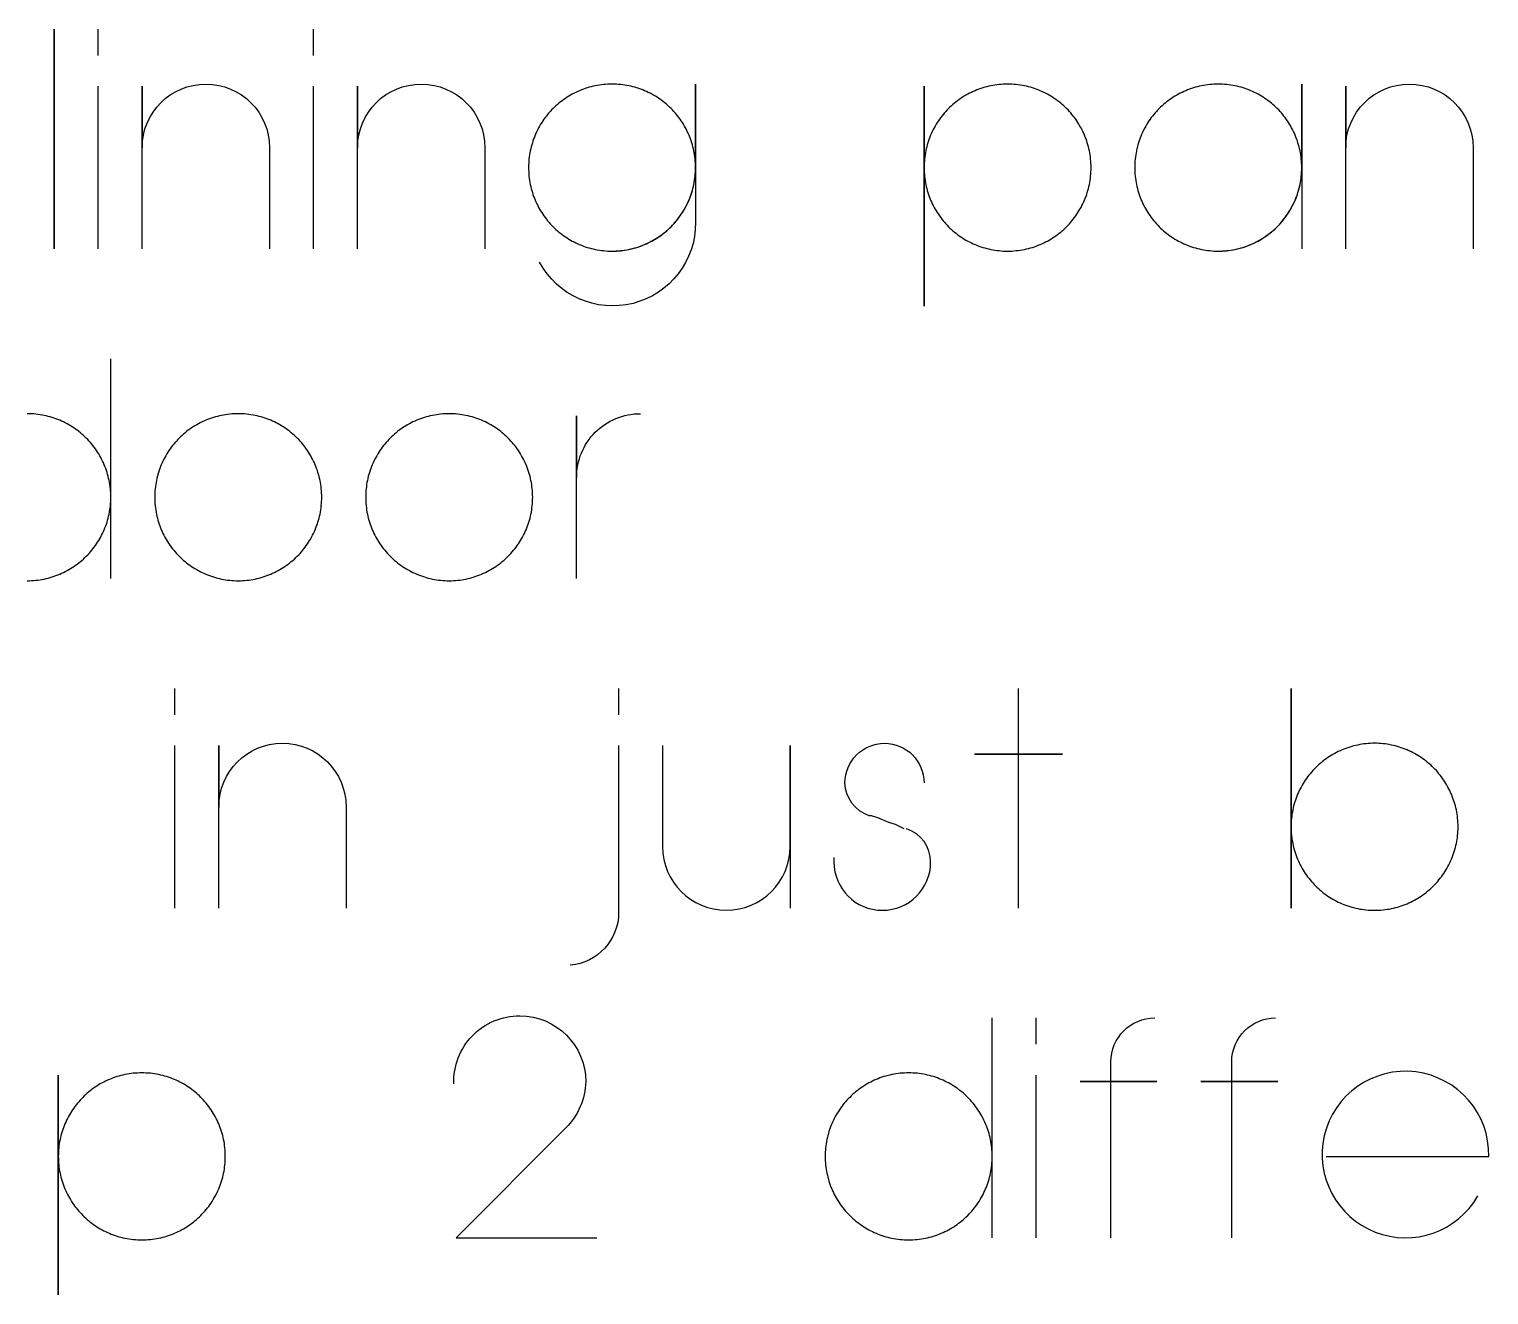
# Model space of a CAD drawing. Extents: x -841 to 4976, y -469 to 2808.
# Drawn here: x 609.7 to 941.9, y -394 to -106 of the extents above; entities that cross this region are included whole.
import ezdxf

# ---------------------------------------------------------------- set-up
doc = ezdxf.new("R2010")
doc.units = 0
doc.layers.add('T5_LOGOLAYER_2', color=18, linetype='CONTINUOUS')

msp = doc.modelspace()

# ---------------------------------------------------------------- linework, layer by layer
at = {"layer": 'T5_LOGOLAYER_2'}
for points in [[(615.43, -156.04), (615.43, -106.04)], [(742.36, -156.54), (742.85, -156.54), (743.34, -156.52), (743.82, -156.49), (744.3, -156.44), (744.78, -156.39), (745.26, -156.32), (745.73, -156.25), (746.19, -156.16), (746.65, -156.06), (747.11, -155.94), (747.56, -155.82), (748.01, -155.69), (748.46, -155.54), (748.89, -155.39), (749.33, -155.22), (749.76, -155.05), (750.18, -154.86), (750.6, -154.67), (751.01, -154.46), (751.42, -154.25), (751.82, -154.03), (752.21, -153.79), (752.6, -153.55), (752.98, -153.3), (753.36, -153.04), (753.73, -152.77), (754.09, -152.49), (754.45, -152.2), (754.8, -151.91), (755.14, -151.61), (755.47, -151.3), (755.8, -150.98), (756.12, -150.65), (756.43, -150.32), (756.73, -149.98), (757.02, -149.63), (757.31, -149.27), (757.59, -148.91), (757.86, -148.54), (758.12, -148.17), (758.37, -147.78), (758.61, -147.39), (758.84, -147), (759.07, -146.6), (759.28, -146.19), (759.49, -145.78), (759.68, -145.36), (759.87, -144.94), (760.04, -144.51), (760.21, -144.08), (760.36, -143.64), (760.51, -143.19), (760.64, -142.74), (760.76, -142.29), (760.88, -141.83), (760.98, -141.37), (761.07, -140.91), (761.14, -140.44), (761.21, -139.96), (761.26, -139.49), (761.31, -139), (761.34, -138.52), (761.36, -138.03), (761.36, -137.54), (761.36, -137.05), (761.34, -136.56), (761.31, -136.08), (761.26, -135.6), (761.21, -135.12), (761.14, -134.65), (761.07, -134.18), (760.98, -133.71), (760.88, -133.25), (760.76, -132.79), (760.64, -132.34), (760.51, -131.89), (760.36, -131.45), (760.21, -131.01), (760.04, -130.58), (759.87, -130.15), (759.68, -129.72), (759.49, -129.31), (759.28, -128.89), (759.07, -128.49), (758.84, -128.09), (758.61, -127.69), (758.37, -127.3), (758.12, -126.92), (757.86, -126.54), (757.59, -126.17), (757.31, -125.81), (757.02, -125.46), (756.73, -125.11), (756.43, -124.77), (756.12, -124.43), (755.8, -124.11), (755.47, -123.79), (755.14, -123.48), (754.8, -123.18), (754.45, -122.88), (754.09, -122.59), (753.73, -122.32), (753.36, -122.05), (752.98, -121.79), (752.6, -121.54), (752.21, -121.29), (751.82, -121.06), (751.42, -120.84), (751.01, -120.62), (750.6, -120.42), (750.18, -120.22), (749.76, -120.04), (749.33, -119.86), (748.89, -119.7), (748.46, -119.54), (748.01, -119.4), (747.56, -119.26), (747.11, -119.14), (746.65, -119.03), (746.19, -118.93), (745.73, -118.84), (745.26, -118.76), (744.78, -118.7), (744.3, -118.64), (743.82, -118.6), (743.34, -118.57), (742.85, -118.55), (742.36, -118.54), (741.87, -118.55), (741.38, -118.57), (740.9, -118.6), (740.42, -118.64), (739.94, -118.7), (739.47, -118.76), (739, -118.84), (738.53, -118.93), (738.07, -119.03), (737.61, -119.14), (737.16, -119.26), (736.71, -119.4), (736.27, -119.54), (735.83, -119.7), (735.4, -119.86), (734.97, -120.04), (734.54, -120.22), (734.12, -120.42), (733.71, -120.62), (733.31, -120.84), (732.9, -121.06), (732.51, -121.29), (732.12, -121.54), (731.74, -121.79), (731.36, -122.05), (730.99, -122.32), (730.63, -122.59), (730.28, -122.88), (729.93, -123.18), (729.59, -123.48), (729.25, -123.79), (728.93, -124.11), (728.61, -124.43), (728.3, -124.77), (728, -125.11), (727.7, -125.46), (727.41, -125.81), (727.14, -126.17), (726.87, -126.54), (726.61, -126.92), (726.36, -127.3), (726.11, -127.69), (725.88, -128.09), (725.66, -128.49), (725.44, -128.89), (725.24, -129.31), (725.04, -129.72), (724.85, -130.15), (724.68, -130.58), (724.51, -131.01), (724.36, -131.45), (724.22, -131.89), (724.08, -132.34), (723.96, -132.79), (723.85, -133.25), (723.75, -133.71), (723.66, -134.18), (723.58, -134.65), (723.51, -135.12), (723.46, -135.6), (723.42, -136.08), (723.39, -136.56), (723.37, -137.05), (723.36, -137.54), (723.37, -138.03), (723.39, -138.52), (723.42, -139), (723.46, -139.49), (723.51, -139.96), (723.58, -140.44), (723.66, -140.91), (723.75, -141.37), (723.85, -141.83), (723.96, -142.29), (724.08, -142.74), (724.22, -143.19), (724.36, -143.64), (724.51, -144.08), (724.68, -144.51), (724.85, -144.94), (725.04, -145.36), (725.24, -145.78), (725.44, -146.19), (725.66, -146.6), (725.88, -147), (726.11, -147.39), (726.36, -147.78), (726.61, -148.17), (726.87, -148.54), (727.14, -148.91), (727.41, -149.27), (727.7, -149.63), (728, -149.98), (728.3, -150.32), (728.61, -150.65), (728.93, -150.98), (729.25, -151.3), (729.59, -151.61), (729.93, -151.91), (730.28, -152.2), (730.63, -152.49), (730.99, -152.77), (731.36, -153.04), (731.74, -153.3), (732.12, -153.55), (732.51, -153.79), (732.9, -154.03), (733.31, -154.25), (733.71, -154.46), (734.12, -154.67), (734.54, -154.86), (734.97, -155.05), (735.4, -155.22), (735.83, -155.39), (736.27, -155.54), (736.71, -155.69), (737.16, -155.82), (737.61, -155.94), (738.07, -156.06), (738.53, -156.16), (739, -156.25), (739.47, -156.32), (739.94, -156.39), (740.42, -156.44), (740.9, -156.49), (741.38, -156.52), (741.87, -156.54)], [(813.36, -156.04), (813.36, -119.04), (813.36, -137.54), (813.37, -138.03), (813.39, -138.52), (813.42, -139), (813.46, -139.49), (813.51, -139.96), (813.58, -140.44), (813.66, -140.91), (813.75, -141.37), (813.85, -141.83), (813.96, -142.29), (814.08, -142.74), (814.22, -143.19), (814.36, -143.64), (814.51, -144.08), (814.68, -144.51), (814.85, -144.94), (815.04, -145.36), (815.24, -145.78), (815.44, -146.19), (815.66, -146.6), (815.88, -147), (816.11, -147.39), (816.36, -147.78), (816.61, -148.17), (816.87, -148.54), (817.14, -148.91), (817.41, -149.27), (817.7, -149.63), (818, -149.98), (818.3, -150.32), (818.61, -150.65), (818.93, -150.98), (819.25, -151.3), (819.59, -151.61), (819.93, -151.91), (820.28, -152.2), (820.63, -152.49), (820.99, -152.77), (821.36, -153.04), (821.74, -153.3), (822.12, -153.55), (822.51, -153.79), (822.9, -154.03), (823.31, -154.25), (823.71, -154.46), (824.12, -154.67), (824.54, -154.86), (824.97, -155.05), (825.4, -155.22), (825.83, -155.39), (826.27, -155.54), (826.71, -155.69), (827.16, -155.82), (827.61, -155.94), (828.07, -156.06), (828.53, -156.16), (829, -156.25), (829.47, -156.32), (829.94, -156.39), (830.42, -156.44), (830.9, -156.49), (831.38, -156.52), (831.87, -156.54), (832.36, -156.54), (832.85, -156.54), (833.34, -156.52), (833.82, -156.49), (834.3, -156.44), (834.78, -156.39), (835.26, -156.32), (835.73, -156.25), (836.19, -156.16), (836.65, -156.06), (837.11, -155.94), (837.56, -155.82), (838.01, -155.69), (838.46, -155.54), (838.89, -155.39), (839.33, -155.22), (839.76, -155.05), (840.18, -154.86), (840.6, -154.67), (841.01, -154.46), (841.42, -154.25), (841.82, -154.03), (842.21, -153.79), (842.6, -153.55), (842.98, -153.3), (843.36, -153.04), (843.73, -152.77), (844.09, -152.49), (844.45, -152.2), (844.8, -151.91), (845.14, -151.61), (845.47, -151.3), (845.8, -150.98), (846.12, -150.65), (846.43, -150.32), (846.73, -149.98), (847.02, -149.63), (847.31, -149.27), (847.59, -148.91), (847.86, -148.54), (848.12, -148.17), (848.37, -147.78), (848.61, -147.39), (848.84, -147), (849.07, -146.6), (849.28, -146.19), (849.49, -145.78), (849.68, -145.36), (849.87, -144.94), (850.04, -144.51), (850.21, -144.08), (850.36, -143.64), (850.51, -143.19), (850.64, -142.74), (850.76, -142.29), (850.88, -141.83), (850.98, -141.37), (851.07, -140.91), (851.14, -140.44), (851.21, -139.96), (851.26, -139.49), (851.31, -139), (851.34, -138.52), (851.36, -138.03), (851.36, -137.54), (851.36, -137.05), (851.34, -136.56), (851.31, -136.08), (851.26, -135.6), (851.21, -135.12), (851.14, -134.65), (851.07, -134.18), (850.98, -133.71), (850.88, -133.25), (850.76, -132.79), (850.64, -132.34), (850.51, -131.89), (850.36, -131.45), (850.21, -131.01), (850.04, -130.58), (849.87, -130.15), (849.68, -129.72), (849.49, -129.31), (849.28, -128.89), (849.07, -128.49), (848.84, -128.09), (848.61, -127.69), (848.37, -127.3), (848.12, -126.92), (847.86, -126.54), (847.59, -126.17), (847.31, -125.81), (847.02, -125.46), (846.73, -125.11), (846.43, -124.77), (846.12, -124.43), (845.8, -124.11), (845.47, -123.79), (845.14, -123.48), (844.8, -123.18), (844.45, -122.88), (844.09, -122.59), (843.73, -122.32), (843.36, -122.05), (842.98, -121.79), (842.6, -121.54), (842.21, -121.29), (841.82, -121.06), (841.42, -120.84), (841.01, -120.62), (840.6, -120.42), (840.18, -120.22), (839.76, -120.04), (839.33, -119.86), (838.89, -119.7), (838.46, -119.54), (838.01, -119.4), (837.56, -119.26), (837.11, -119.14), (836.65, -119.03), (836.19, -118.93), (835.73, -118.84), (835.26, -118.76), (834.78, -118.7), (834.3, -118.64), (833.82, -118.6), (833.34, -118.57), (832.85, -118.55), (832.36, -118.54), (831.87, -118.55), (831.38, -118.57), (830.9, -118.6), (830.42, -118.64), (829.94, -118.7), (829.47, -118.76), (829, -118.84), (828.53, -118.93), (828.07, -119.03), (827.61, -119.14), (827.16, -119.26), (826.71, -119.4), (826.27, -119.54), (825.83, -119.7), (825.4, -119.86), (824.97, -120.04), (824.54, -120.22), (824.12, -120.42), (823.71, -120.62), (823.31, -120.84), (822.9, -121.06), (822.51, -121.29), (822.12, -121.54), (821.74, -121.79), (821.36, -122.05), (820.99, -122.32), (820.63, -122.59), (820.28, -122.88), (819.93, -123.18), (819.59, -123.48), (819.25, -123.79), (818.93, -124.11), (818.61, -124.43), (818.3, -124.77), (818, -125.11), (817.7, -125.46), (817.41, -125.81), (817.14, -126.17), (816.87, -126.54), (816.61, -126.92), (816.36, -127.3), (816.11, -127.69), (815.88, -128.09), (815.66, -128.49), (815.44, -128.89), (815.24, -129.31), (815.04, -129.72), (814.85, -130.15), (814.68, -130.58), (814.51, -131.01), (814.36, -131.45), (814.22, -131.89), (814.08, -132.34), (813.96, -132.79), (813.85, -133.25), (813.75, -133.71), (813.66, -134.18), (813.58, -134.65), (813.51, -135.12), (813.46, -135.6), (813.42, -136.08), (813.39, -136.56), (813.37, -137.05), (813.36, -137.54), (813.36, -169.04)], [(880.3, -156.54), (880.79, -156.54), (881.27, -156.52), (881.76, -156.49), (882.24, -156.44), (882.72, -156.39), (883.19, -156.32), (883.66, -156.25), (884.12, -156.16), (884.59, -156.06), (885.04, -155.94), (885.5, -155.82), (885.95, -155.69), (886.39, -155.54), (886.83, -155.39), (887.26, -155.22), (887.69, -155.05), (888.11, -154.86), (888.53, -154.67), (888.94, -154.46), (889.35, -154.25), (889.75, -154.03), (890.15, -153.79), (890.54, -153.55), (890.92, -153.3), (891.29, -153.04), (891.66, -152.77), (892.03, -152.49), (892.38, -152.2), (892.73, -151.91), (893.07, -151.61), (893.4, -151.3), (893.73, -150.98), (894.05, -150.65), (894.36, -150.32), (894.66, -149.98), (894.96, -149.63), (895.24, -149.27), (895.52, -148.91), (895.79, -148.54), (896.05, -148.17), (896.3, -147.78), (896.54, -147.39), (896.78, -147), (897, -146.6), (897.22, -146.19), (897.42, -145.78), (897.62, -145.36), (897.8, -144.94), (897.98, -144.51), (898.14, -144.08), (898.3, -143.64), (898.44, -143.19), (898.57, -142.74), (898.7, -142.29), (898.81, -141.83), (898.91, -141.37), (899, -140.91), (899.08, -140.44), (899.14, -139.96), (899.2, -139.49), (899.24, -139), (899.27, -138.52), (899.29, -138.03), (899.3, -137.54), (899.29, -137.05), (899.27, -136.56), (899.24, -136.08), (899.2, -135.6), (899.14, -135.12), (899.08, -134.65), (899, -134.18), (898.91, -133.71), (898.81, -133.25), (898.7, -132.79), (898.57, -132.34), (898.44, -131.89), (898.3, -131.45), (898.14, -131.01), (897.98, -130.58), (897.8, -130.15), (897.62, -129.72), (897.42, -129.31), (897.22, -128.89), (897, -128.49), (896.78, -128.09), (896.54, -127.69), (896.3, -127.3), (896.05, -126.92), (895.79, -126.54), (895.52, -126.17), (895.24, -125.81), (894.96, -125.46), (894.66, -125.11), (894.36, -124.77), (894.05, -124.43), (893.73, -124.11), (893.4, -123.79), (893.07, -123.48), (892.73, -123.18), (892.38, -122.88), (892.03, -122.59), (891.66, -122.32), (891.29, -122.05), (890.92, -121.79), (890.54, -121.54), (890.15, -121.29), (889.75, -121.06), (889.35, -120.84), (888.94, -120.62), (888.53, -120.42), (888.11, -120.22), (887.69, -120.04), (887.26, -119.86), (886.83, -119.7), (886.39, -119.54), (885.95, -119.4), (885.5, -119.26), (885.04, -119.14), (884.59, -119.03), (884.12, -118.93), (883.66, -118.84), (883.19, -118.76), (882.72, -118.7), (882.24, -118.64), (881.76, -118.6), (881.27, -118.57), (880.79, -118.55), (880.3, -118.54), (879.8, -118.55), (879.32, -118.57), (878.83, -118.6), (878.35, -118.64), (877.88, -118.7), (877.4, -118.76), (876.93, -118.84), (876.47, -118.93), (876, -119.03), (875.55, -119.14), (875.09, -119.26), (874.65, -119.4), (874.2, -119.54), (873.76, -119.7), (873.33, -119.86), (872.9, -120.04), (872.48, -120.22), (872.06, -120.42), (871.65, -120.62), (871.24, -120.84), (870.84, -121.06), (870.44, -121.29), (870.05, -121.54), (869.67, -121.79), (869.3, -122.05), (868.93, -122.32), (868.56, -122.59), (868.21, -122.88), (867.86, -123.18), (867.52, -123.48), (867.19, -123.79), (866.86, -124.11), (866.54, -124.43), (866.23, -124.77), (865.93, -125.11), (865.63, -125.46), (865.35, -125.81), (865.07, -126.17), (864.8, -126.54), (864.54, -126.92), (864.29, -127.3), (864.05, -127.69), (863.81, -128.09), (863.59, -128.49), (863.37, -128.89), (863.17, -129.31), (862.97, -129.72), (862.79, -130.15), (862.61, -130.58), (862.45, -131.01), (862.29, -131.45), (862.15, -131.89), (862.02, -132.34), (861.89, -132.79), (861.78, -133.25), (861.68, -133.71), (861.59, -134.18), (861.51, -134.65), (861.45, -135.12), (861.39, -135.6), (861.35, -136.08), (861.32, -136.56), (861.3, -137.05), (861.3, -137.54), (861.3, -138.03), (861.32, -138.52), (861.35, -139), (861.39, -139.49), (861.45, -139.96), (861.51, -140.44), (861.59, -140.91), (861.68, -141.37), (861.78, -141.83), (861.89, -142.29), (862.02, -142.74), (862.15, -143.19), (862.29, -143.64), (862.45, -144.08), (862.61, -144.51), (862.79, -144.94), (862.97, -145.36), (863.17, -145.78), (863.37, -146.19), (863.59, -146.6), (863.81, -147), (864.05, -147.39), (864.29, -147.78), (864.54, -148.17), (864.8, -148.54), (865.07, -148.91), (865.35, -149.27), (865.63, -149.63), (865.93, -149.98), (866.23, -150.32), (866.54, -150.65), (866.86, -150.98), (867.19, -151.3), (867.52, -151.61), (867.86, -151.91), (868.21, -152.2), (868.56, -152.49), (868.93, -152.77), (869.3, -153.04), (869.67, -153.3), (870.05, -153.55), (870.44, -153.79), (870.84, -154.03), (871.24, -154.25), (871.65, -154.46), (872.06, -154.67), (872.48, -154.86), (872.9, -155.05), (873.33, -155.22), (873.76, -155.39), (874.2, -155.54), (874.65, -155.69), (875.09, -155.82), (875.55, -155.94), (876, -156.06), (876.47, -156.16), (876.93, -156.25), (877.4, -156.32), (877.88, -156.39), (878.35, -156.44), (878.83, -156.49), (879.32, -156.52), (879.8, -156.54)], [(657.3, -231.54), (657.79, -231.54), (658.27, -231.52), (658.76, -231.49), (659.24, -231.44), (659.72, -231.39), (660.19, -231.32), (660.66, -231.25), (661.12, -231.16), (661.59, -231.06), (662.04, -230.94), (662.5, -230.82), (662.95, -230.69), (663.39, -230.54), (663.83, -230.39), (664.26, -230.22), (664.69, -230.05), (665.11, -229.86), (665.53, -229.67), (665.94, -229.46), (666.35, -229.25), (666.75, -229.03), (667.15, -228.79), (667.54, -228.55), (667.92, -228.3), (668.29, -228.04), (668.66, -227.77), (669.03, -227.49), (669.38, -227.2), (669.73, -226.91), (670.07, -226.61), (670.4, -226.3), (670.73, -225.98), (671.05, -225.65), (671.36, -225.32), (671.66, -224.98), (671.96, -224.63), (672.24, -224.27), (672.52, -223.91), (672.79, -223.54), (673.05, -223.17), (673.3, -222.78), (673.54, -222.39), (673.78, -222), (674, -221.6), (674.22, -221.19), (674.42, -220.78), (674.62, -220.36), (674.8, -219.94), (674.98, -219.51), (675.14, -219.08), (675.3, -218.64), (675.44, -218.19), (675.57, -217.74), (675.7, -217.29), (675.81, -216.83), (675.91, -216.37), (676, -215.91), (676.08, -215.44), (676.14, -214.96), (676.2, -214.49), (676.24, -214), (676.27, -213.52), (676.29, -213.03), (676.3, -212.54), (676.29, -212.05), (676.27, -211.56), (676.24, -211.08), (676.2, -210.6), (676.14, -210.12), (676.08, -209.65), (676, -209.18), (675.91, -208.71), (675.81, -208.25), (675.7, -207.79), (675.57, -207.34), (675.44, -206.89), (675.3, -206.45), (675.14, -206.01), (674.98, -205.58), (674.8, -205.15), (674.62, -204.72), (674.42, -204.31), (674.22, -203.89), (674, -203.49), (673.78, -203.09), (673.54, -202.69), (673.3, -202.3), (673.05, -201.92), (672.79, -201.54), (672.52, -201.17), (672.24, -200.81), (671.96, -200.46), (671.66, -200.11), (671.36, -199.77), (671.05, -199.43), (670.73, -199.11), (670.4, -198.79), (670.07, -198.48), (669.73, -198.18), (669.38, -197.88), (669.03, -197.59), (668.66, -197.32), (668.29, -197.05), (667.92, -196.79), (667.54, -196.54), (667.15, -196.29), (666.75, -196.06), (666.35, -195.84), (665.94, -195.62), (665.53, -195.42), (665.11, -195.22), (664.69, -195.04), (664.26, -194.86), (663.83, -194.7), (663.39, -194.54), (662.95, -194.4), (662.5, -194.26), (662.04, -194.14), (661.59, -194.03), (661.12, -193.93), (660.66, -193.84), (660.19, -193.76), (659.72, -193.7), (659.24, -193.64), (658.76, -193.6), (658.27, -193.57), (657.79, -193.55), (657.3, -193.54), (656.8, -193.55), (656.32, -193.57), (655.83, -193.6), (655.35, -193.64), (654.88, -193.7), (654.4, -193.76), (653.93, -193.84), (653.47, -193.93), (653, -194.03), (652.55, -194.14), (652.09, -194.26), (651.65, -194.4), (651.2, -194.54), (650.76, -194.7), (650.33, -194.86), (649.9, -195.04), (649.48, -195.22), (649.06, -195.42), (648.65, -195.62), (648.24, -195.84), (647.84, -196.06), (647.44, -196.29), (647.05, -196.54), (646.67, -196.79), (646.3, -197.05), (645.93, -197.32), (645.56, -197.59), (645.21, -197.88), (644.86, -198.18), (644.52, -198.48), (644.19, -198.79), (643.86, -199.11), (643.54, -199.43), (643.23, -199.77), (642.93, -200.11), (642.63, -200.46), (642.35, -200.81), (642.07, -201.17), (641.8, -201.54), (641.54, -201.92), (641.29, -202.3), (641.05, -202.69), (640.81, -203.09), (640.59, -203.49), (640.37, -203.89), (640.17, -204.31), (639.97, -204.72), (639.79, -205.15), (639.61, -205.58), (639.45, -206.01), (639.29, -206.45), (639.15, -206.89), (639.02, -207.34), (638.89, -207.79), (638.78, -208.25), (638.68, -208.71), (638.59, -209.18), (638.51, -209.65), (638.45, -210.12), (638.39, -210.6), (638.35, -211.08), (638.32, -211.56), (638.3, -212.05), (638.3, -212.54), (638.3, -213.03), (638.32, -213.52), (638.35, -214), (638.39, -214.49), (638.45, -214.96), (638.51, -215.44), (638.59, -215.91), (638.68, -216.37), (638.78, -216.83), (638.89, -217.29), (639.02, -217.74), (639.15, -218.19), (639.29, -218.64), (639.45, -219.08), (639.61, -219.51), (639.79, -219.94), (639.97, -220.36), (640.17, -220.78), (640.37, -221.19), (640.59, -221.6), (640.81, -222), (641.05, -222.39), (641.29, -222.78), (641.54, -223.17), (641.8, -223.54), (642.07, -223.91), (642.35, -224.27), (642.63, -224.63), (642.93, -224.98), (643.23, -225.32), (643.54, -225.65), (643.86, -225.98), (644.19, -226.3), (644.52, -226.61), (644.86, -226.91), (645.21, -227.2), (645.56, -227.49), (645.93, -227.77), (646.3, -228.04), (646.67, -228.3), (647.05, -228.55), (647.44, -228.79), (647.84, -229.03), (648.24, -229.25), (648.65, -229.46), (649.06, -229.67), (649.48, -229.86), (649.9, -230.05), (650.33, -230.22), (650.76, -230.39), (651.2, -230.54), (651.65, -230.69), (652.09, -230.82), (652.55, -230.94), (653, -231.06), (653.47, -231.16), (653.93, -231.25), (654.4, -231.32), (654.88, -231.39), (655.35, -231.44), (655.83, -231.49), (656.32, -231.52), (656.8, -231.54)], [(705.3, -231.54), (705.79, -231.54), (706.27, -231.52), (706.76, -231.49), (707.24, -231.44), (707.72, -231.39), (708.19, -231.32), (708.66, -231.25), (709.12, -231.16), (709.59, -231.06), (710.04, -230.94), (710.5, -230.82), (710.95, -230.69), (711.39, -230.54), (711.83, -230.39), (712.26, -230.22), (712.69, -230.05), (713.11, -229.86), (713.53, -229.67), (713.94, -229.46), (714.35, -229.25), (714.75, -229.03), (715.15, -228.79), (715.54, -228.55), (715.92, -228.3), (716.29, -228.04), (716.66, -227.77), (717.03, -227.49), (717.38, -227.2), (717.73, -226.91), (718.07, -226.61), (718.4, -226.3), (718.73, -225.98), (719.05, -225.65), (719.36, -225.32), (719.66, -224.98), (719.96, -224.63), (720.24, -224.27), (720.52, -223.91), (720.79, -223.54), (721.05, -223.17), (721.3, -222.78), (721.54, -222.39), (721.78, -222), (722, -221.6), (722.22, -221.19), (722.42, -220.78), (722.62, -220.36), (722.8, -219.94), (722.98, -219.51), (723.14, -219.08), (723.3, -218.64), (723.44, -218.19), (723.57, -217.74), (723.7, -217.29), (723.81, -216.83), (723.91, -216.37), (724, -215.91), (724.08, -215.44), (724.14, -214.96), (724.2, -214.49), (724.24, -214), (724.27, -213.52), (724.29, -213.03), (724.3, -212.54), (724.29, -212.05), (724.27, -211.56), (724.24, -211.08), (724.2, -210.6), (724.14, -210.12), (724.08, -209.65), (724, -209.18), (723.91, -208.71), (723.81, -208.25), (723.7, -207.79), (723.57, -207.34), (723.44, -206.89), (723.3, -206.45), (723.14, -206.01), (722.98, -205.58), (722.8, -205.15), (722.62, -204.72), (722.42, -204.31), (722.22, -203.89), (722, -203.49), (721.78, -203.09), (721.54, -202.69), (721.3, -202.3), (721.05, -201.92), (720.79, -201.54), (720.52, -201.17), (720.24, -200.81), (719.96, -200.46), (719.66, -200.11), (719.36, -199.77), (719.05, -199.43), (718.73, -199.11), (718.4, -198.79), (718.07, -198.48), (717.73, -198.18), (717.38, -197.88), (717.03, -197.59), (716.66, -197.32), (716.29, -197.05), (715.92, -196.79), (715.54, -196.54), (715.15, -196.29), (714.75, -196.06), (714.35, -195.84), (713.94, -195.62), (713.53, -195.42), (713.11, -195.22), (712.69, -195.04), (712.26, -194.86), (711.83, -194.7), (711.39, -194.54), (710.95, -194.4), (710.5, -194.26), (710.04, -194.14), (709.59, -194.03), (709.12, -193.93), (708.66, -193.84), (708.19, -193.76), (707.72, -193.7), (707.24, -193.64), (706.76, -193.6), (706.27, -193.57), (705.79, -193.55), (705.3, -193.54), (704.8, -193.55), (704.32, -193.57), (703.83, -193.6), (703.35, -193.64), (702.88, -193.7), (702.4, -193.76), (701.93, -193.84), (701.47, -193.93), (701, -194.03), (700.55, -194.14), (700.09, -194.26), (699.65, -194.4), (699.2, -194.54), (698.76, -194.7), (698.33, -194.86), (697.9, -195.04), (697.48, -195.22), (697.06, -195.42), (696.65, -195.62), (696.24, -195.84), (695.84, -196.06), (695.44, -196.29), (695.05, -196.54), (694.67, -196.79), (694.3, -197.05), (693.93, -197.32), (693.56, -197.59), (693.21, -197.88), (692.86, -198.18), (692.52, -198.48), (692.19, -198.79), (691.86, -199.11), (691.54, -199.43), (691.23, -199.77), (690.93, -200.11), (690.63, -200.46), (690.35, -200.81), (690.07, -201.17), (689.8, -201.54), (689.54, -201.92), (689.29, -202.3), (689.05, -202.69), (688.81, -203.09), (688.59, -203.49), (688.37, -203.89), (688.17, -204.31), (687.97, -204.72), (687.79, -205.15), (687.61, -205.58), (687.45, -206.01), (687.29, -206.45), (687.15, -206.89), (687.02, -207.34), (686.89, -207.79), (686.78, -208.25), (686.68, -208.71), (686.59, -209.18), (686.51, -209.65), (686.45, -210.12), (686.39, -210.6), (686.35, -211.08), (686.32, -211.56), (686.3, -212.05), (686.3, -212.54), (686.3, -213.03), (686.32, -213.52), (686.35, -214), (686.39, -214.49), (686.45, -214.96), (686.51, -215.44), (686.59, -215.91), (686.68, -216.37), (686.78, -216.83), (686.89, -217.29), (687.02, -217.74), (687.15, -218.19), (687.29, -218.64), (687.45, -219.08), (687.61, -219.51), (687.79, -219.94), (687.97, -220.36), (688.17, -220.78), (688.37, -221.19), (688.59, -221.6), (688.81, -222), (689.05, -222.39), (689.29, -222.78), (689.54, -223.17), (689.8, -223.54), (690.07, -223.91), (690.35, -224.27), (690.63, -224.63), (690.93, -224.98), (691.23, -225.32), (691.54, -225.65), (691.86, -225.98), (692.19, -226.3), (692.52, -226.61), (692.86, -226.91), (693.21, -227.2), (693.56, -227.49), (693.93, -227.77), (694.3, -228.04), (694.67, -228.3), (695.05, -228.55), (695.44, -228.79), (695.84, -229.03), (696.24, -229.25), (696.65, -229.46), (697.06, -229.67), (697.48, -229.86), (697.9, -230.05), (698.33, -230.22), (698.76, -230.39), (699.2, -230.54), (699.65, -230.69), (700.09, -230.82), (700.55, -230.94), (701, -231.06), (701.47, -231.16), (701.93, -231.25), (702.4, -231.32), (702.88, -231.39), (703.35, -231.44), (703.83, -231.49), (704.32, -231.52), (704.8, -231.54)], [(896.86, -306.04), (896.86, -256.04), (896.86, -287.54), (896.87, -288.03), (896.89, -288.52), (896.92, -289), (896.96, -289.49), (897.01, -289.96), (897.08, -290.44), (897.16, -290.91), (897.25, -291.37), (897.35, -291.83), (897.46, -292.29), (897.58, -292.74), (897.72, -293.19), (897.86, -293.64), (898.01, -294.08), (898.18, -294.51), (898.35, -294.94), (898.54, -295.36), (898.74, -295.78), (898.94, -296.19), (899.16, -296.6), (899.38, -297), (899.61, -297.39), (899.86, -297.78), (900.11, -298.17), (900.37, -298.54), (900.64, -298.91), (900.91, -299.27), (901.2, -299.63), (901.5, -299.98), (901.8, -300.32), (902.11, -300.65), (902.43, -300.98), (902.75, -301.3), (903.09, -301.61), (903.43, -301.91), (903.78, -302.2), (904.13, -302.49), (904.49, -302.77), (904.86, -303.04), (905.24, -303.3), (905.62, -303.55), (906.01, -303.79), (906.4, -304.03), (906.81, -304.25), (907.21, -304.46), (907.62, -304.67), (908.04, -304.86), (908.47, -305.05), (908.9, -305.22), (909.33, -305.39), (909.77, -305.54), (910.21, -305.69), (910.66, -305.82), (911.11, -305.94), (911.57, -306.06), (912.03, -306.16), (912.5, -306.25), (912.97, -306.32), (913.44, -306.39), (913.92, -306.44), (914.4, -306.49), (914.88, -306.52), (915.37, -306.54), (915.86, -306.54), (916.35, -306.54), (916.84, -306.52), (917.32, -306.49), (917.8, -306.44), (918.28, -306.39), (918.76, -306.32), (919.23, -306.25), (919.69, -306.16), (920.15, -306.06), (920.61, -305.94), (921.06, -305.82), (921.51, -305.69), (921.96, -305.54), (922.39, -305.39), (922.83, -305.22), (923.26, -305.05), (923.68, -304.86), (924.1, -304.67), (924.51, -304.46), (924.92, -304.25), (925.32, -304.03), (925.71, -303.79), (926.1, -303.55), (926.48, -303.3), (926.86, -303.04), (927.23, -302.77), (927.59, -302.49), (927.95, -302.2), (928.3, -301.91), (928.64, -301.61), (928.97, -301.3), (929.3, -300.98), (929.62, -300.65), (929.93, -300.32), (930.23, -299.98), (930.52, -299.63), (930.81, -299.27), (931.09, -298.91), (931.36, -298.54), (931.62, -298.17), (931.87, -297.78), (932.11, -297.39), (932.34, -297), (932.57, -296.6), (932.78, -296.19), (932.99, -295.78), (933.18, -295.36), (933.37, -294.94), (933.54, -294.51), (933.71, -294.08), (933.86, -293.64), (934.01, -293.19), (934.14, -292.74), (934.26, -292.29), (934.38, -291.83), (934.48, -291.37), (934.57, -290.91), (934.64, -290.44), (934.71, -289.96), (934.76, -289.49), (934.81, -289), (934.84, -288.52), (934.86, -288.03), (934.86, -287.54), (934.86, -287.05), (934.84, -286.56), (934.81, -286.08), (934.76, -285.6), (934.71, -285.12), (934.64, -284.65), (934.57, -284.18), (934.48, -283.71), (934.38, -283.25), (934.26, -282.79), (934.14, -282.34), (934.01, -281.89), (933.86, -281.45), (933.71, -281.01), (933.54, -280.58), (933.37, -280.15), (933.18, -279.72), (932.99, -279.31), (932.78, -278.89), (932.57, -278.49), (932.34, -278.09), (932.11, -277.69), (931.87, -277.3), (931.62, -276.92), (931.36, -276.54), (931.09, -276.17), (930.81, -275.81), (930.52, -275.46), (930.23, -275.11), (929.93, -274.77), (929.62, -274.43), (929.3, -274.11), (928.97, -273.79), (928.64, -273.48), (928.3, -273.18), (927.95, -272.88), (927.59, -272.59), (927.23, -272.32), (926.86, -272.05), (926.48, -271.79), (926.1, -271.54), (925.71, -271.29), (925.32, -271.06), (924.92, -270.84), (924.51, -270.62), (924.1, -270.42), (923.68, -270.22), (923.26, -270.04), (922.83, -269.86), (922.39, -269.7), (921.96, -269.54), (921.51, -269.4), (921.06, -269.26), (920.61, -269.14), (920.15, -269.03), (919.69, -268.93), (919.23, -268.84), (918.76, -268.76), (918.28, -268.7), (917.8, -268.64), (917.32, -268.6), (916.84, -268.57), (916.35, -268.55), (915.86, -268.54), (915.37, -268.55), (914.88, -268.57), (914.4, -268.6), (913.92, -268.64), (913.44, -268.7), (912.97, -268.76), (912.5, -268.84), (912.03, -268.93), (911.57, -269.03), (911.11, -269.14), (910.66, -269.26), (910.21, -269.4), (909.77, -269.54), (909.33, -269.7), (908.9, -269.86), (908.47, -270.04), (908.04, -270.22), (907.62, -270.42), (907.21, -270.62), (906.81, -270.84), (906.4, -271.06), (906.01, -271.29), (905.62, -271.54), (905.24, -271.79), (904.86, -272.05), (904.49, -272.32), (904.13, -272.59), (903.78, -272.88), (903.43, -273.18), (903.09, -273.48), (902.75, -273.79), (902.43, -274.11), (902.11, -274.43), (901.8, -274.77), (901.5, -275.11), (901.2, -275.46), (900.91, -275.81), (900.64, -276.17), (900.37, -276.54), (900.11, -276.92), (899.86, -277.3), (899.61, -277.69), (899.38, -278.09), (899.16, -278.49), (898.94, -278.89), (898.74, -279.31), (898.54, -279.72), (898.35, -280.15), (898.18, -280.58), (898.01, -281.01), (897.86, -281.45), (897.72, -281.89), (897.58, -282.34), (897.46, -282.79), (897.35, -283.25), (897.25, -283.71), (897.16, -284.18), (897.08, -284.65), (897.01, -285.12), (896.96, -285.6), (896.92, -286.08), (896.89, -286.56), (896.87, -287.05), (896.86, -287.54)], [(616.36, -381.04), (616.36, -344.04), (616.36, -362.54), (616.37, -363.03), (616.39, -363.52), (616.42, -364), (616.46, -364.49), (616.51, -364.96), (616.58, -365.44), (616.66, -365.91), (616.75, -366.37), (616.85, -366.83), (616.96, -367.29), (617.08, -367.74), (617.22, -368.19), (617.36, -368.64), (617.51, -369.08), (617.68, -369.51), (617.85, -369.94), (618.04, -370.36), (618.24, -370.78), (618.44, -371.19), (618.66, -371.6), (618.88, -372), (619.11, -372.39), (619.36, -372.78), (619.61, -373.17), (619.87, -373.54), (620.14, -373.91), (620.41, -374.27), (620.7, -374.63), (621, -374.98), (621.3, -375.32), (621.61, -375.65), (621.93, -375.98), (622.25, -376.3), (622.59, -376.61), (622.93, -376.91), (623.28, -377.2), (623.63, -377.49), (623.99, -377.77), (624.36, -378.04), (624.74, -378.3), (625.12, -378.55), (625.51, -378.79), (625.9, -379.03), (626.31, -379.25), (626.71, -379.46), (627.12, -379.67), (627.54, -379.86), (627.97, -380.05), (628.4, -380.22), (628.83, -380.39), (629.27, -380.54), (629.71, -380.69), (630.16, -380.82), (630.61, -380.94), (631.07, -381.06), (631.53, -381.16), (632, -381.25), (632.47, -381.32), (632.94, -381.39), (633.42, -381.44), (633.9, -381.49), (634.38, -381.52), (634.87, -381.54), (635.36, -381.54), (635.85, -381.54), (636.34, -381.52), (636.82, -381.49), (637.3, -381.44), (637.78, -381.39), (638.26, -381.32), (638.73, -381.25), (639.19, -381.16), (639.65, -381.06), (640.11, -380.94), (640.56, -380.82), (641.01, -380.69), (641.46, -380.54), (641.89, -380.39), (642.33, -380.22), (642.76, -380.05), (643.18, -379.86), (643.6, -379.67), (644.01, -379.46), (644.42, -379.25), (644.82, -379.03), (645.21, -378.79), (645.6, -378.55), (645.98, -378.3), (646.36, -378.04), (646.73, -377.77), (647.09, -377.49), (647.45, -377.2), (647.8, -376.91), (648.14, -376.61), (648.47, -376.3), (648.8, -375.98), (649.12, -375.65), (649.43, -375.32), (649.73, -374.98), (650.02, -374.63), (650.31, -374.27), (650.59, -373.91), (650.86, -373.54), (651.12, -373.17), (651.37, -372.78), (651.61, -372.39), (651.84, -372), (652.07, -371.6), (652.28, -371.19), (652.49, -370.78), (652.68, -370.36), (652.87, -369.94), (653.04, -369.51), (653.21, -369.08), (653.36, -368.64), (653.51, -368.19), (653.64, -367.74), (653.76, -367.29), (653.88, -366.83), (653.98, -366.37), (654.07, -365.91), (654.14, -365.44), (654.21, -364.96), (654.26, -364.49), (654.31, -364), (654.34, -363.52), (654.36, -363.03), (654.36, -362.54), (654.36, -362.05), (654.34, -361.56), (654.31, -361.08), (654.26, -360.6), (654.21, -360.12), (654.14, -359.65), (654.07, -359.18), (653.98, -358.71), (653.88, -358.25), (653.76, -357.79), (653.64, -357.34), (653.51, -356.89), (653.36, -356.45), (653.21, -356.01), (653.04, -355.58), (652.87, -355.15), (652.68, -354.72), (652.49, -354.31), (652.28, -353.89), (652.07, -353.49), (651.84, -353.09), (651.61, -352.69), (651.37, -352.3), (651.12, -351.92), (650.86, -351.54), (650.59, -351.17), (650.31, -350.81), (650.02, -350.46), (649.73, -350.11), (649.43, -349.77), (649.12, -349.43), (648.8, -349.11), (648.47, -348.79), (648.14, -348.48), (647.8, -348.18), (647.45, -347.88), (647.09, -347.59), (646.73, -347.32), (646.36, -347.05), (645.98, -346.79), (645.6, -346.54), (645.21, -346.29), (644.82, -346.06), (644.42, -345.84), (644.01, -345.62), (643.6, -345.42), (643.18, -345.22), (642.76, -345.04), (642.33, -344.86), (641.89, -344.7), (641.46, -344.54), (641.01, -344.4), (640.56, -344.26), (640.11, -344.14), (639.65, -344.03), (639.19, -343.93), (638.73, -343.84), (638.26, -343.76), (637.78, -343.7), (637.3, -343.64), (636.82, -343.6), (636.34, -343.57), (635.85, -343.55), (635.36, -343.54), (634.87, -343.55), (634.38, -343.57), (633.9, -343.6), (633.42, -343.64), (632.94, -343.7), (632.47, -343.76), (632, -343.84), (631.53, -343.93), (631.07, -344.03), (630.61, -344.14), (630.16, -344.26), (629.71, -344.4), (629.27, -344.54), (628.83, -344.7), (628.4, -344.86), (627.97, -345.04), (627.54, -345.22), (627.12, -345.42), (626.71, -345.62), (626.31, -345.84), (625.9, -346.06), (625.51, -346.29), (625.12, -346.54), (624.74, -346.79), (624.36, -347.05), (623.99, -347.32), (623.63, -347.59), (623.28, -347.88), (622.93, -348.18), (622.59, -348.48), (622.25, -348.79), (621.93, -349.11), (621.61, -349.43), (621.3, -349.77), (621, -350.11), (620.7, -350.46), (620.41, -350.81), (620.14, -351.17), (619.87, -351.54), (619.61, -351.92), (619.36, -352.3), (619.11, -352.69), (618.88, -353.09), (618.66, -353.49), (618.44, -353.89), (618.24, -354.31), (618.04, -354.72), (617.85, -355.15), (617.68, -355.58), (617.51, -356.01), (617.36, -356.45), (617.22, -356.89), (617.08, -357.34), (616.96, -357.79), (616.85, -358.25), (616.75, -358.71), (616.66, -359.18), (616.58, -359.65), (616.51, -360.12), (616.46, -360.6), (616.42, -361.08), (616.39, -361.56), (616.37, -362.05), (616.36, -362.54), (616.36, -394.04)]]:
    msp.add_lwpolyline(points, close=True, dxfattribs=at)
for points in [[(625.43, -112.04), (625.43, -106.04)], [(674.43, -112.04), (674.43, -106.04)], [(625.43, -156.04), (625.43, -119.04)], [(674.43, -156.04), (674.43, -119.04)], [(609.3, -231.54), (609.79, -231.54), (610.27, -231.52), (610.76, -231.49), (611.24, -231.44), (611.72, -231.39), (612.19, -231.32), (612.66, -231.25), (613.12, -231.16), (613.59, -231.06), (614.04, -230.94), (614.5, -230.82), (614.95, -230.69), (615.39, -230.54), (615.83, -230.39), (616.26, -230.22), (616.69, -230.05), (617.11, -229.86), (617.53, -229.67), (617.94, -229.46), (618.35, -229.25), (618.75, -229.03), (619.15, -228.79), (619.54, -228.55), (619.92, -228.3), (620.29, -228.04), (620.66, -227.77), (621.03, -227.49), (621.38, -227.2), (621.73, -226.91), (622.07, -226.61), (622.4, -226.3), (622.73, -225.98), (623.05, -225.65), (623.36, -225.32), (623.66, -224.98), (623.96, -224.63), (624.24, -224.27), (624.52, -223.91), (624.79, -223.54), (625.05, -223.17), (625.3, -222.78), (625.54, -222.39), (625.78, -222), (626, -221.6), (626.22, -221.19), (626.42, -220.78), (626.62, -220.36), (626.8, -219.94), (626.98, -219.51), (627.14, -219.08), (627.3, -218.64), (627.44, -218.19), (627.57, -217.74), (627.7, -217.29), (627.81, -216.83), (627.91, -216.37), (628, -215.91), (628.08, -215.44), (628.14, -214.96), (628.2, -214.49), (628.24, -214), (628.27, -213.52), (628.29, -213.03), (628.3, -212.54), (628.3, -181.04)], [(628.3, -231.04), (628.3, -212.54), (628.29, -212.05), (628.27, -211.56), (628.24, -211.08), (628.2, -210.6), (628.14, -210.12), (628.08, -209.65), (628, -209.18), (627.91, -208.71), (627.81, -208.25), (627.7, -207.79), (627.57, -207.34), (627.44, -206.89), (627.3, -206.45), (627.14, -206.01), (626.98, -205.58), (626.8, -205.15), (626.62, -204.72), (626.42, -204.31), (626.22, -203.89), (626, -203.49), (625.78, -203.09), (625.54, -202.69), (625.3, -202.3), (625.05, -201.92), (624.79, -201.54), (624.52, -201.17), (624.24, -200.81), (623.96, -200.46), (623.66, -200.11), (623.36, -199.77), (623.05, -199.43), (622.73, -199.11), (622.4, -198.79), (622.07, -198.48), (621.73, -198.18), (621.38, -197.88), (621.03, -197.59), (620.66, -197.32), (620.29, -197.05), (619.92, -196.79), (619.54, -196.54), (619.15, -196.29), (618.75, -196.06), (618.35, -195.84), (617.94, -195.62), (617.53, -195.42), (617.11, -195.22), (616.69, -195.04), (616.26, -194.86), (615.83, -194.7), (615.39, -194.54), (614.95, -194.4), (614.5, -194.26), (614.04, -194.14), (613.59, -194.03), (613.12, -193.93), (612.66, -193.84), (612.19, -193.76), (611.72, -193.7), (611.24, -193.64), (610.76, -193.6), (610.27, -193.57), (609.79, -193.55), (609.3, -193.54)], [(642.86, -262.04), (642.86, -256.04)], [(743.86, -256.04), (743.86, -262.04)], [(834.86, -306.04), (834.86, -271.04), (824.86, -271.04), (844.86, -271.04), (834.86, -271.04), (834.86, -256.04)], [(642.86, -306.04), (642.86, -269.04)], [(828.86, -381.04), (828.86, -362.54), (828.86, -362.05), (828.84, -361.56), (828.81, -361.08), (828.76, -360.6), (828.71, -360.12), (828.64, -359.65), (828.57, -359.18), (828.48, -358.71), (828.38, -358.25), (828.26, -357.79), (828.14, -357.34), (828.01, -356.89), (827.86, -356.45), (827.71, -356.01), (827.54, -355.58), (827.37, -355.15), (827.18, -354.72), (826.99, -354.31), (826.78, -353.89), (826.57, -353.49), (826.34, -353.09), (826.11, -352.69), (825.87, -352.3), (825.62, -351.92), (825.36, -351.54), (825.09, -351.17), (824.81, -350.81), (824.52, -350.46), (824.23, -350.11), (823.93, -349.77), (823.62, -349.43), (823.3, -349.11), (822.97, -348.79), (822.64, -348.48), (822.3, -348.18), (821.95, -347.88), (821.59, -347.59), (821.23, -347.32), (820.86, -347.05), (820.48, -346.79), (820.1, -346.54), (819.71, -346.29), (819.32, -346.06), (818.92, -345.84), (818.51, -345.62), (818.1, -345.42), (817.68, -345.22), (817.26, -345.04), (816.83, -344.86), (816.39, -344.7), (815.96, -344.54), (815.51, -344.4), (815.06, -344.26), (814.61, -344.14), (814.15, -344.03), (813.69, -343.93), (813.23, -343.84), (812.76, -343.76), (812.28, -343.7), (811.8, -343.64), (811.32, -343.6), (810.84, -343.57), (810.35, -343.55), (809.86, -343.54), (809.37, -343.55), (808.88, -343.57), (808.4, -343.6), (807.92, -343.64), (807.44, -343.7), (806.97, -343.76), (806.5, -343.84), (806.03, -343.93), (805.57, -344.03), (805.11, -344.14), (804.66, -344.26), (804.21, -344.4), (803.77, -344.54), (803.33, -344.7), (802.9, -344.86), (802.47, -345.04), (802.04, -345.22), (801.62, -345.42), (801.21, -345.62), (800.81, -345.84), (800.4, -346.06), (800.01, -346.29), (799.62, -346.54), (799.24, -346.79), (798.86, -347.05), (798.49, -347.32), (798.13, -347.59), (797.78, -347.88), (797.43, -348.18), (797.09, -348.48), (796.75, -348.79), (796.43, -349.11), (796.11, -349.43), (795.8, -349.77), (795.5, -350.11), (795.2, -350.46), (794.91, -350.81), (794.64, -351.17), (794.37, -351.54), (794.11, -351.92), (793.86, -352.3), (793.61, -352.69), (793.38, -353.09), (793.16, -353.49), (792.94, -353.89), (792.74, -354.31), (792.54, -354.72), (792.35, -355.15), (792.18, -355.58), (792.01, -356.01), (791.86, -356.45), (791.72, -356.89), (791.58, -357.34), (791.46, -357.79), (791.35, -358.25), (791.25, -358.71), (791.16, -359.18), (791.08, -359.65), (791.01, -360.12), (790.96, -360.6), (790.92, -361.08), (790.89, -361.56), (790.87, -362.05), (790.86, -362.54), (790.87, -363.03), (790.89, -363.52), (790.92, -364), (790.96, -364.49), (791.01, -364.96), (791.08, -365.44), (791.16, -365.91), (791.25, -366.37), (791.35, -366.83), (791.46, -367.29), (791.58, -367.74), (791.72, -368.19), (791.86, -368.64), (792.01, -369.08), (792.18, -369.51), (792.35, -369.94), (792.54, -370.36), (792.74, -370.78), (792.94, -371.19), (793.16, -371.6), (793.38, -372), (793.61, -372.39), (793.86, -372.78), (794.11, -373.17), (794.37, -373.54), (794.64, -373.91), (794.91, -374.27), (795.2, -374.63), (795.5, -374.98), (795.8, -375.32), (796.11, -375.65), (796.43, -375.98), (796.75, -376.3), (797.09, -376.61), (797.43, -376.91), (797.78, -377.2), (798.13, -377.49), (798.49, -377.77), (798.86, -378.04), (799.24, -378.3), (799.62, -378.55), (800.01, -378.79), (800.4, -379.03), (800.81, -379.25), (801.21, -379.46), (801.62, -379.67), (802.04, -379.86), (802.47, -380.05), (802.9, -380.22), (803.33, -380.39), (803.77, -380.54), (804.21, -380.69), (804.66, -380.82), (805.11, -380.94), (805.57, -381.06), (806.03, -381.16), (806.5, -381.25), (806.97, -381.32), (807.44, -381.39), (807.92, -381.44), (808.4, -381.49), (808.88, -381.52), (809.37, -381.54), (809.86, -381.54), (810.35, -381.54), (810.84, -381.52), (811.32, -381.49), (811.8, -381.44), (812.28, -381.39), (812.76, -381.32), (813.23, -381.25), (813.69, -381.16), (814.15, -381.06), (814.61, -380.94), (815.06, -380.82), (815.51, -380.69), (815.96, -380.54), (816.39, -380.39), (816.83, -380.22), (817.26, -380.05), (817.68, -379.86), (818.1, -379.67), (818.51, -379.46), (818.92, -379.25), (819.32, -379.03), (819.71, -378.79), (820.1, -378.55), (820.48, -378.3), (820.86, -378.04), (821.23, -377.77), (821.59, -377.49), (821.95, -377.2), (822.3, -376.91), (822.64, -376.61), (822.97, -376.3), (823.3, -375.98), (823.62, -375.65), (823.93, -375.32), (824.23, -374.98), (824.52, -374.63), (824.81, -374.27), (825.09, -373.91), (825.36, -373.54), (825.62, -373.17), (825.87, -372.78), (826.11, -372.39), (826.34, -372), (826.57, -371.6), (826.78, -371.19), (826.99, -370.78), (827.18, -370.36), (827.37, -369.94), (827.54, -369.51), (827.71, -369.08), (827.86, -368.64), (828.01, -368.19), (828.14, -367.74), (828.26, -367.29), (828.38, -366.83), (828.48, -366.37), (828.57, -365.91), (828.64, -365.44), (828.71, -364.96), (828.76, -364.49), (828.81, -364), (828.84, -363.52), (828.86, -363.03), (828.86, -362.54), (828.86, -331.04)], [(838.86, -337.04), (838.86, -331.04)], [(838.86, -381.04), (838.86, -344.04)]]:
    msp.add_lwpolyline(points, dxfattribs=at)
for points in [[(635.43, -156.04), (635.43, -119.04), (635.43, -133.04, -1), (664.43, -133.04), (664.43, -156.04)], [(684.43, -156.04), (684.43, -119.04), (684.43, -133.04, -1), (713.43, -133.04), (713.43, -156.04)], [(742.36, -156.54, 0.421631), (761.36, -137.04), (761.36, -118.54), (761.36, -150.04, -0.782349), (725.86, -159.04)], [(880.3, -156.54, 0.421631), (899.3, -137.04), (899.3, -118.54), (899.3, -156.04)], [(909.3, -156.04), (909.3, -119.04), (909.3, -133.04, -1), (938.3, -133.04), (938.3, -156.04)], [(734.3, -231.04), (734.3, -194.04), (734.3, -208.04, -0.416092), (748.8, -193.54)], [(652.86, -306.04), (652.86, -269.04), (652.86, -283.04, -1), (681.86, -283.04), (681.86, -306.04)], [(808.86, -288.04), (806.86, -287.04), (805.36, -286.54), (802.86, -285.54), (801.36, -285.04), (800.86, -285.04, -0.313298), (795.36, -277.54, -1), (813.36, -277.54)], [(743.86, -269.04), (743.86, -307.04, -0.388428), (732.86, -319.04)], [(753.86, -269.04), (753.86, -292.04, 1), (782.86, -292.04), (782.86, -269.04), (782.86, -306.04)], [(792.86, -294.54), (792.86, -295.54, 1), (814.86, -295.54, 0.329104), (809.36, -288.04)], [(706.36, -346.04, -0.423868), (721.36, -330.54, -0.413911), (736.36, -345.54, -0.194637), (731.86, -356.04), (706.86, -381.04), (738.86, -381.04)], [(855.86, -381.04), (855.86, -345.54), (848.86, -345.54), (866.36, -345.54), (855.86, -345.54), (855.86, -341.04, -0.413333), (865.86, -331.04)], [(883.36, -381.04), (883.36, -345.54), (876.36, -345.54), (893.86, -345.54), (883.36, -345.54), (883.36, -341.04, -0.413333), (893.36, -331.04)], [(904.86, -362.54), (941.86, -362.54, 0.90232), (904.43, -357.88, 0.862347), (939.36, -371.54)]]:
    msp.add_lwpolyline(points, format="xyb", dxfattribs=at)

doc.saveas('drawing.dxf')
